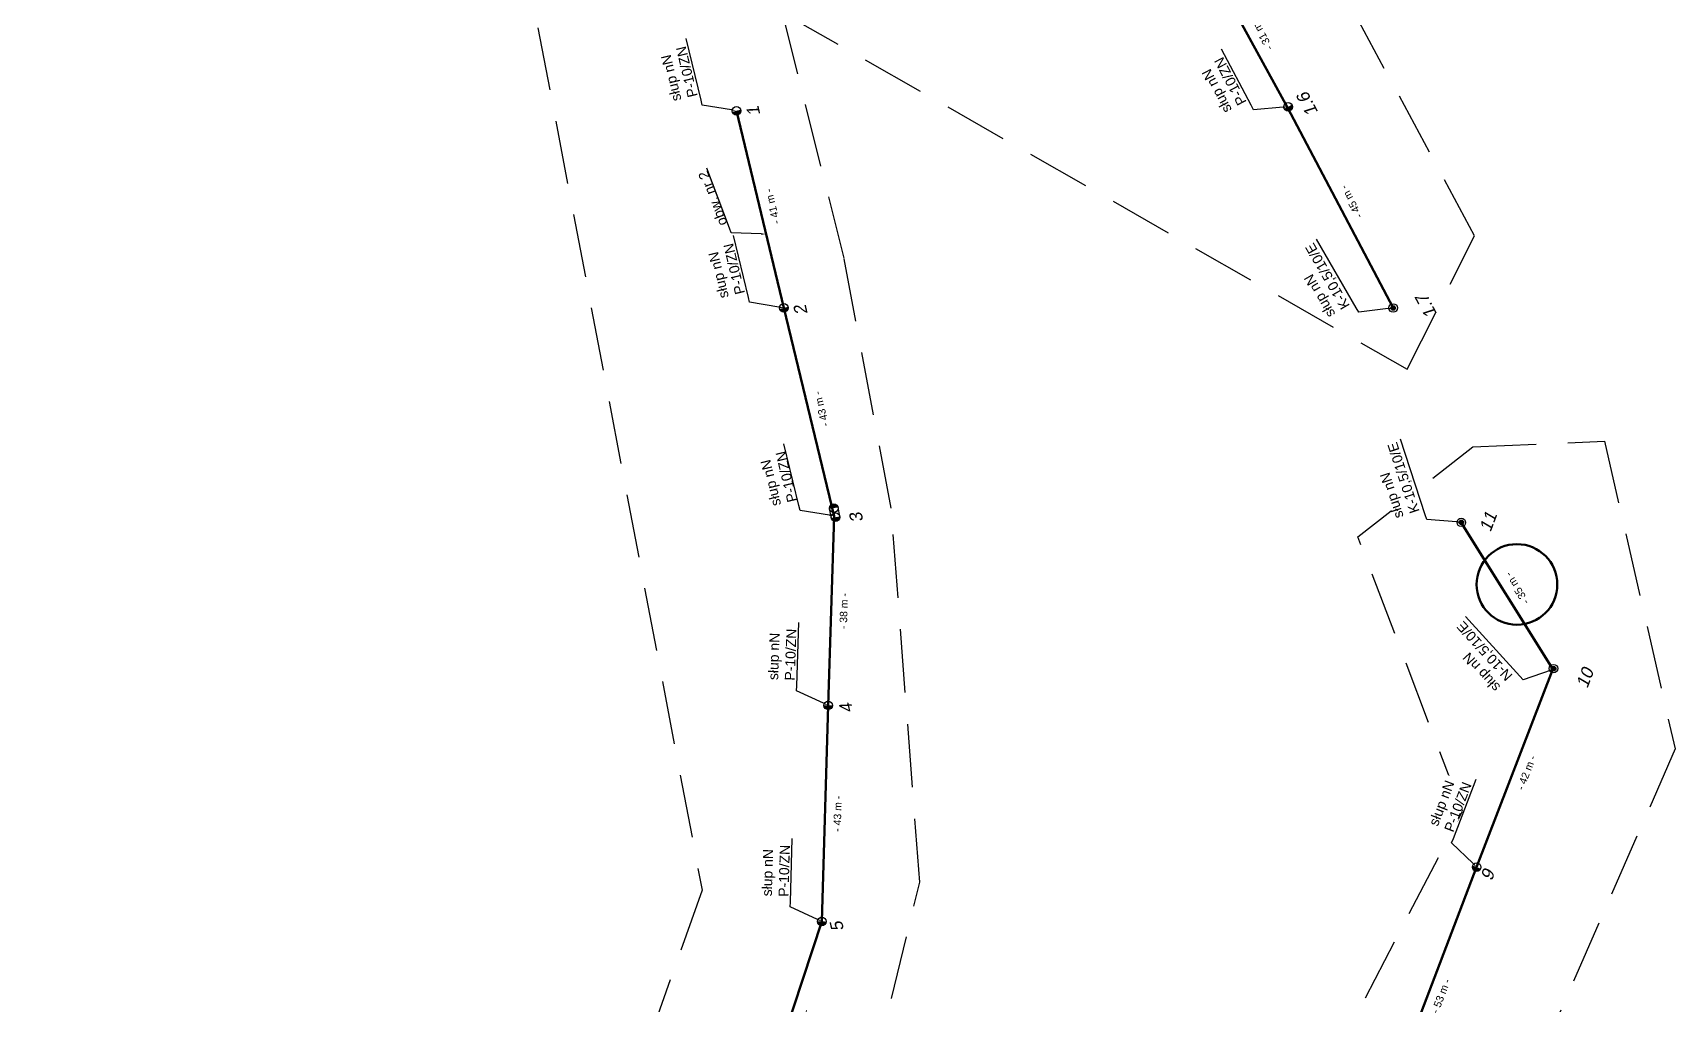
# Model space of a CAD drawing. Header units: millimetres. Extents: x 7530081 to 7533485, y 5764674 to 5768549.
# Drawn here: x 7532610.1 to 7532939.1, y 5765130.1 to 5765324.7 of the extents above; entities that cross this region are included whole.
import ezdxf
from ezdxf import colors
from ezdxf.entities.mleader import LeaderData, LeaderLine
from ezdxf.math import Vec2, Vec3

# ---------------------------------------------------------------- set-up
doc = ezdxf.new("R2010")
doc.units = ezdxf.units.MM
doc.linetypes.add('DASHED', pattern=[19.05, 12.7, -6.35])
for name, color, linetype, lineweight in [('!TELE', 3, 'Continuous', 50), ('!wymiary', 7, 'Continuous', 25), ('_numery', 7, 'Continuous', 40), ('_PRZEWIESZENIA', 6, 'Continuous', 50)]:
    doc.layers.add(name, color=color, linetype=linetype, lineweight=lineweight)
for name, color, linetype in [('!trafo', 6, 'DASHED'), ('_MM opisy', 7, 'Continuous'), ('_MM slupy', 5, 'Continuous')]:
    doc.layers.add(name, color=color, linetype=linetype)
doc.styles.get("Standard").update_dxf_attribs({"font": 'ARIAL.TTF'})
doc.dimstyles.new('opis linie', dxfattribs={"dimtxt": 1.5, "dimasz": 0.18, "dimexe": 0.18, "dimexo": 0.0625, "dimgap": 2.5, "dimtad": 4, "dimdec": 0, "dimzin": 0, "dimdsep": 46, "dimtxsty": 'Standard', "dimcen": 0.09, "dimse1": 1, "dimse2": 1, "dimsd1": 1, "dimsd2": 1, "dimclrt": 256, "dimadec": 0, "dimazin": 0, "dimtfac": 1, "dimtdec": 0, "dimtofl": 0, "dimtmove": 0, "dimatfit": 3, "dimfxl": 1, "dimtfill": 1, "dimtolj": 1, "dimtzin": 0, "dimarcsym": 0})

# ---------------------------------------------------------------- blocks, each defined once
blk = doc.blocks.new('E')
at = {"layer": '_MM slupy'}
h = blk.add_hatch(color=256, dxfattribs=at)
h.dxf.hatch_style = 1
h.paths.add_polyline_path([(0.27, 0.37, 1), (-0.27, -0.37, 1)])
for radius in [0.857, 0.457]:
    blk.add_circle((0, 0), radius, dxfattribs=at)
blk = doc.blocks.new('*D562')
at = {"layer": '!wymiary', "insert": (7532907.41, 5765213.38), "char_height": 1.5, "attachment_point": 5, "rotation": 121.9957, "bg_fill": 3, "box_fill_scale": 1.1, "bg_fill_color": 9, "bg_fill_true_color": 13158600, "bg_fill_transparency": 0}
blk.add_mtext('\\A1;- 35 m -', dxfattribs=at)
blk = doc.blocks.new('*D563')
at = {"layer": '!wymiary', "insert": (7532909.3, 5765176.44), "char_height": 1.5, "attachment_point": 5, "rotation": 68.9635, "bg_fill": 3, "box_fill_scale": 1.1, "bg_fill_color": 9, "bg_fill_true_color": 13158600, "bg_fill_transparency": 0}
blk.add_mtext('\\A1;- 42 m -', dxfattribs=at)
blk = doc.blocks.new('*D564')
at = {"layer": '!wymiary', "insert": (7532892.19, 5765131.7), "char_height": 1.5, "attachment_point": 5, "rotation": 69.1274, "bg_fill": 3, "box_fill_scale": 1.1, "bg_fill_color": 9, "bg_fill_true_color": 13158600, "bg_fill_transparency": 0}
blk.add_mtext('\\A1;- 53 m -', dxfattribs=at)
blk = doc.blocks.new('*D570')
at = {"layer": '!wymiary', "insert": (7532856.22, 5765324.49), "char_height": 1.5, "attachment_point": 5, "rotation": 118.6407, "bg_fill": 3, "box_fill_scale": 1.1, "bg_fill_color": 9, "bg_fill_true_color": 13158600, "bg_fill_transparency": 0}
blk.add_mtext('\\A1;- 31 m -', dxfattribs=at)
blk = doc.blocks.new('*D571')
at = {"layer": '!wymiary', "insert": (7532874.24, 5765290.81), "char_height": 1.5, "attachment_point": 5, "rotation": 117.8158, "bg_fill": 3, "box_fill_scale": 1.1, "bg_fill_color": 9, "bg_fill_true_color": 13158600, "bg_fill_transparency": 0}
blk.add_mtext('\\A1;- 45 m -', dxfattribs=at)
blk = doc.blocks.new('*D590')
at = {"layer": '!wymiary', "insert": (7532758.25, 5765289.89), "char_height": 1.5, "attachment_point": 5, "rotation": 103.516, "bg_fill": 3, "box_fill_scale": 1.1, "bg_fill_color": 9, "bg_fill_true_color": 13158600, "bg_fill_transparency": 0}
blk.add_mtext('\\A1;- 41 m -', dxfattribs=at)
blk = doc.blocks.new('*D591')
at = {"layer": '!wymiary', "insert": (7532768.06, 5765249.3), "char_height": 1.5, "attachment_point": 5, "rotation": 103.625, "bg_fill": 3, "box_fill_scale": 1.1, "bg_fill_color": 9, "bg_fill_true_color": 13158600, "bg_fill_transparency": 0}
blk.add_mtext('\\A1;- 43 m -', dxfattribs=at)
blk = doc.blocks.new('*D592')
at = {"layer": '!wymiary', "insert": (7532772.57, 5765208.81), "char_height": 1.5, "attachment_point": 5, "rotation": 88.1271, "bg_fill": 3, "box_fill_scale": 1.1, "bg_fill_color": 9, "bg_fill_true_color": 13158600, "bg_fill_transparency": 0}
blk.add_mtext('\\A1;- 38 m -', dxfattribs=at)
blk = doc.blocks.new('*D593')
at = {"layer": '!wymiary', "insert": (7532771.33, 5765168.22), "char_height": 1.5, "attachment_point": 5, "rotation": 88.3589, "bg_fill": 3, "box_fill_scale": 1.1, "bg_fill_color": 9, "bg_fill_true_color": 13158600, "bg_fill_transparency": 0}
blk.add_mtext('\\A1;- 43 m -', dxfattribs=at)
blk = doc.blocks.new('*D594')
at = {"layer": '!wymiary', "insert": (7532763.89, 5765125.58), "char_height": 1.5, "attachment_point": 5, "rotation": 71.756, "bg_fill": 3, "box_fill_scale": 1.1, "bg_fill_color": 9, "bg_fill_true_color": 13158600, "bg_fill_transparency": 0}
blk.add_mtext('\\A1;- 43 m -', dxfattribs=at)
blk = doc.blocks.new('R')
at = {"layer": '_MM slupy', "transparency": 33554687}
h = blk.add_hatch(color=256, dxfattribs=at)
h.dxf.hatch_style = 1
h.paths.add_polyline_path([(-0.93, -0.86), (-0.93, 0.86, 1)])
h = blk.add_hatch(color=256, dxfattribs=at)
h.dxf.hatch_style = 1
h.paths.add_polyline_path([(0.93, 0.86), (0.93, -0.86, 1)])
at = {"layer": '_MM slupy'}
for points in [[(-0.93, 0.86), (0.93, 0.86)], [(-0.93, -0.86), (0.93, -0.86)]]:
    blk.add_lwpolyline(points, dxfattribs=at)
for centre in [(-0.93, 0), (0.93, 0)]:
    blk.add_circle(centre, 0.857, dxfattribs=at)
blk = doc.blocks.new('ZN')
at = {"layer": '_MM slupy', "transparency": 33554687}
h = blk.add_hatch(color=256, dxfattribs=at)
h.dxf.hatch_style = 1
h.paths.add_polyline_path([(0, -0.86), (0, 0.86, 1)])
at = {"layer": '_MM slupy'}
blk.add_circle((0, 0), 0.857, dxfattribs=at)

msp = doc.modelspace()

# ---------------------------------------------------------------- linework, layer by layer
at = {"layer": '!TELE'}
for points in [[(7532846.61, 5765336.84), (7532861.42, 5765309.73), (7532882.62, 5765269.54)], [(7532700.13, 5764937.47), (7532717.21, 5764976.5), (7532732.59, 5765009.53), (7532739.63, 5765062.93), (7532754.82, 5765106.09), (7532768.19, 5765146.65), (7532769.43, 5765189.93), (7532770.67, 5765227.85), (7532760.56, 5765269.56), (7532751.07, 5765309.04)], [(7532732.59, 5765009.53), (7532753.72, 5765020.54), (7532794.15, 5765028.35), (7532847.12, 5765023.35), (7532864.11, 5765066.32), (7532880.33, 5765107.67), (7532899.34, 5765157.53), (7532914.58, 5765197.16), (7532895.98, 5765226.94)]]:
    msp.add_lwpolyline(points, dxfattribs=at)
at = {"layer": '!trafo', "color": 3}
for points in [[(7532732.04, 5765753.3), (7532695.12, 5765697.34), (7532657.16, 5765630.94), (7532625.91, 5765549.24), (7532665.64, 5765426.81), (7532707.75, 5765344.4), (7532744.2, 5765152.89), (7532703.12, 5765037.21)], [(7532703.12, 5765037.21), (7532764.21, 5765057.15), (7532787.8, 5765154.52), (7532782.07, 5765229.44), (7532772.63, 5765279.5), (7532760.33, 5765328.7), (7532885.39, 5765257.29), (7532898.94, 5765284.01), (7532821.68, 5765427.18), (7532843.61, 5765536.84), (7532758.67, 5765528.64), (7532765.11, 5765405.61), (7532722.35, 5765445.45), (7532690.14, 5765602.65), (7532759.84, 5765707.91), (7532757.92, 5765738.77), (7532732.04, 5765753.3)], [(7532700.86, 5765009.87), (7532833.06, 5765046.84), (7532896.52, 5765168.73), (7532875.54, 5765223.68), (7532898.59, 5765241.74), (7532924.94, 5765242.87), (7532939.1, 5765181.2), (7532874.6, 5765033.94), (7532935.64, 5765010.65), (7532923.37, 5764973.84), (7532751.56, 5764993.97), (7532666.32, 5764809.05), (7532709.62, 5764680.67), (7532658.08, 5764674.04), (7532610.14, 5764792.28), (7532658.69, 5764897.86), (7532675.29, 5764936.83), (7532700.86, 5765009.87)]]:
    msp.add_lwpolyline(points, dxfattribs=at)

# ---------------------------------------------------------------- block references
at = {"layer": '_MM slupy'}
for p, rotation in [((7532751.07, 5765309.04), 103.5160404214021), ((7532861.57, 5765309.85), 117.8157785403773), ((7532760.56, 5765269.56), 103.5160404214021), ((7532769.43, 5765189.93), 88.12707122912008), ((7532899.34, 5765157.53), 68.96349034873003), ((7532768.19, 5765146.65), 88.35888779298767)]:
    msp.add_blockref('ZN', p, dxfattribs=dict(at, rotation=rotation))

# ---------------------------------------------------------------- texts
at = {"layer": '_numery', "oblique": 10}
for s, rotation, p in [('1.7', 117.8921, (7532891.49, 5765268.33)), ('10', 69.135, (7532921.51, 5765193.2))]:
    msp.add_text(s, height=2.5, rotation=rotation, dxfattribs=at).set_placement(p)

# ---------------------------------------------------------------- next in the draw order: leaders
at = {"layer": '_MM opisy'}
ml = msp.add_multileader_mtext('Standard', dxfattribs=at)
ml.set_content('\\pxql;słup nN\\PP-10/ZN', color=256)
ml.set_leader_properties()
ml.build(insert=Vec2(0, 0))
ml.multileader.update_dxf_attribs({"has_text_frame": 1, "text_left_attachment_type": 5, "text_right_attachment_type": 5, "dogleg_length": 1, "arrow_head_size": 1})
ctx = ml.context
ctx.base_point, ctx.char_height, ctx.arrow_head_size, ctx.landing_gap_size, ctx.plane_origin, ctx.plane_x_axis, ctx.plane_y_axis = Vec3(7532743.97, 5765311.15), 2, 1, 1, Vec3(7532752.05, 5765311.04), Vec3(-0.233718, 0.972305), Vec3(-0.972305, -0.233718)
ctx.left_attachment, ctx.right_attachment = 5, 5
notes = []
notes.append((ctx, [(0, (1, 1, 0), (7532744.21, 5765310.18), (-0.233718, 0.972305), 1, [(0, [(7532751.07, 5765309.04), (7532744.21, 5765310.18)], 0, [])])]))
ctx.mtext.insert, ctx.mtext.text_direction, ctx.mtext.rotation, ctx.mtext.flow_direction = Vec3(7532738.13, 5765310.77), Vec3(-0.233718, 0.972305), 1.806696, 5
ctx.mtext.has_bg_fill, ctx.mtext.bg_color, ctx.mtext.bg_scale_factor, ctx.mtext.bg_transparency, ctx.mtext.use_window_bg_color = 1, -1023410175, 1, 0, 1
ml = msp.add_multileader_mtext('Standard', dxfattribs=at)
ml.set_content('\\pxql;słup nN\\PP-10/ZN', color=256)
ml.set_leader_properties()
ml.build(insert=Vec2(0, 0))
ml.multileader.update_dxf_attribs({"has_text_frame": 1, "text_left_attachment_type": 5, "text_right_attachment_type": 5, "dogleg_length": 1, "arrow_head_size": 1})
ctx = ml.context
ctx.base_point, ctx.char_height, ctx.arrow_head_size, ctx.landing_gap_size, ctx.plane_origin, ctx.plane_x_axis, ctx.plane_y_axis = Vec3(7532854.17, 5765310.14), 2, 1, 1, Vec3(7532862.02, 5765312.03), Vec3(-0.46663, 0.884453), Vec3(-0.884453, -0.46663)
ctx.left_attachment, ctx.right_attachment = 5, 5
notes.append((ctx, [(0, (1, 1, 0), (7532854.63, 5765309.26), (-0.46663, 0.884453), 1, [(0, [(7532861.57, 5765309.85), (7532854.63, 5765309.26)], 0, [])])]))
ctx.mtext.insert, ctx.mtext.text_direction, ctx.mtext.rotation, ctx.mtext.flow_direction = Vec3(7532848.6, 5765308.33), Vec3(-0.46663, 0.884453), 2.056273, 5
ctx.mtext.has_bg_fill, ctx.mtext.bg_color, ctx.mtext.bg_scale_factor, ctx.mtext.bg_transparency, ctx.mtext.use_window_bg_color = 1, -1023410175, 1, 0, 1
ml = msp.add_multileader_mtext('Standard', dxfattribs=at)
ml.set_content('\\pxql;słup nN\\PP-10/ZN', color=256)
ml.set_leader_properties()
ml.build(insert=Vec2(0, 0))
ml.multileader.update_dxf_attribs({"has_text_frame": 1, "text_left_attachment_type": 5, "text_right_attachment_type": 5, "dogleg_length": 1, "arrow_head_size": 1})
ctx = ml.context
ctx.base_point, ctx.char_height, ctx.arrow_head_size, ctx.landing_gap_size, ctx.plane_origin, ctx.plane_x_axis, ctx.plane_y_axis = Vec3(7532753.46, 5765271.67), 2, 1, 1, Vec3(7532761.54, 5765271.56), Vec3(-0.233718, 0.972305), Vec3(-0.972305, -0.233718)
ctx.left_attachment, ctx.right_attachment = 5, 5
notes.append((ctx, [(0, (1, 1, 0), (7532753.7, 5765270.7), (-0.233718, 0.972305), 1, [(0, [(7532760.56, 5765269.56), (7532753.7, 5765270.7)], 0, [])])]))
ctx.mtext.insert, ctx.mtext.text_direction, ctx.mtext.rotation, ctx.mtext.flow_direction = Vec3(7532747.62, 5765271.29), Vec3(-0.233718, 0.972305), 1.806696, 5
ctx.mtext.has_bg_fill, ctx.mtext.bg_color, ctx.mtext.bg_scale_factor, ctx.mtext.bg_transparency, ctx.mtext.use_window_bg_color = 1, -1023410175, 1, 0, 1
ml = msp.add_multileader_mtext('Standard', dxfattribs=at)
ml.set_content('\\pxql;słup nN\\PK-10,5/10/E', color=256)
ml.set_leader_properties()
ml.build(insert=Vec2(0, 0))
ml.multileader.update_dxf_attribs({"has_text_frame": 1, "text_left_attachment_type": 5, "text_right_attachment_type": 5, "dogleg_length": 1, "arrow_head_size": 1})
ctx = ml.context
ctx.base_point, ctx.char_height, ctx.arrow_head_size, ctx.landing_gap_size, ctx.plane_origin, ctx.plane_x_axis, ctx.plane_y_axis = Vec3(7532875.22, 5765269.55), 2, 1, 1, Vec3(7532882.99, 5765271.74), Vec3(-0.500061, 0.86599), Vec3(-0.86599, -0.500061)
ctx.left_attachment, ctx.right_attachment = 5, 5
notes.append((ctx, [(0, (1, 1, 0), (7532875.72, 5765268.68), (-0.500061, 0.86599), 1, [(0, [(7532882.62, 5765269.54), (7532875.72, 5765268.68)], 0, [])])]))
ctx.mtext.insert, ctx.mtext.text_direction, ctx.mtext.rotation, ctx.mtext.flow_direction = Vec3(7532869.38, 5765267.33), Vec3(-0.500061, 0.86599), 2.094465, 5
ctx.mtext.has_bg_fill, ctx.mtext.bg_color, ctx.mtext.bg_scale_factor, ctx.mtext.bg_transparency, ctx.mtext.use_window_bg_color = 1, -1023410175, 1, 0, 1
ml = msp.add_multileader_mtext('Standard', dxfattribs=at)
ml.set_content('\\pxql;słup nN\\PK-10,5/10/E', color=256)
ml.set_leader_properties()
ml.build(insert=Vec2(0, 0))
ml.multileader.update_dxf_attribs({"has_text_frame": 1, "text_left_attachment_type": 5, "text_right_attachment_type": 5, "dogleg_length": 1, "arrow_head_size": 1})
ctx = ml.context
ctx.base_point, ctx.char_height, ctx.arrow_head_size, ctx.landing_gap_size, ctx.plane_origin, ctx.plane_x_axis, ctx.plane_y_axis = Vec3(7532889.03, 5765228.12), 2, 1, 1, Vec3(7532897.09, 5765228.67), Vec3(-0.31149, 0.95025), Vec3(-0.95025, -0.31149)
ctx.left_attachment, ctx.right_attachment = 5, 5
notes.append((ctx, [(0, (1, 1, 0), (7532889.34, 5765227.17), (-0.31149, 0.95025), 1, [(0, [(7532896.27, 5765226.59), (7532889.34, 5765227.17)], 0, [])])]))
ctx.mtext.insert, ctx.mtext.text_direction, ctx.mtext.rotation, ctx.mtext.flow_direction = Vec3(7532882.86, 5765227.15), Vec3(-0.31149, 0.95025), 1.887556, 5
ctx.mtext.has_bg_fill, ctx.mtext.bg_color, ctx.mtext.bg_scale_factor, ctx.mtext.bg_transparency, ctx.mtext.use_window_bg_color = 1, -1023410175, 1, 0, 1
ml = msp.add_multileader_mtext('Standard', dxfattribs=at)
ml.set_content('\\pxql;słup nN\\PN-10,5/10/E', color=256)
ml.set_leader_properties()
ml.build(insert=Vec2(0, 0))
ml.multileader.update_dxf_attribs({"has_text_frame": 1, "text_left_attachment_type": 5, "text_right_attachment_type": 5, "dogleg_length": 1, "arrow_head_size": 1})
ctx = ml.context
ctx.base_point, ctx.char_height, ctx.arrow_head_size, ctx.landing_gap_size, ctx.plane_origin, ctx.plane_x_axis, ctx.plane_y_axis = Vec3(7532907.97, 5765195.77), 2, 1, 1, Vec3(7532915.1, 5765199.56), Vec3(-0.672582, 0.740023), Vec3(-0.740023, -0.672582)
ctx.left_attachment, ctx.right_attachment = 5, 5
notes.append((ctx, [(0, (1, 1, 0), (7532908.64, 5765195.03), (-0.672582, 0.740023), 1, [(0, [(7532915.2, 5765197.33), (7532908.64, 5765195.03)], 0, [])])]))
ctx.mtext.insert, ctx.mtext.text_direction, ctx.mtext.rotation, ctx.mtext.flow_direction = Vec3(7532902.73, 5765192.37), Vec3(-0.672582, 0.740023), 2.308488, 5
ctx.mtext.has_bg_fill, ctx.mtext.bg_color, ctx.mtext.bg_scale_factor, ctx.mtext.bg_transparency, ctx.mtext.use_window_bg_color = 1, -1023410175, 1, 0, 1
ml = msp.add_multileader_mtext('Standard', dxfattribs=at)
ml.set_content('\\pxql;słup nN\\PP-10/ZN', color=256)
ml.set_leader_properties()
ml.build(insert=Vec2(0, 0))
ml.multileader.update_dxf_attribs({"has_text_frame": 1, "text_left_attachment_type": 5, "text_right_attachment_type": 5, "dogleg_length": 1, "arrow_head_size": 1})
ctx = ml.context
ctx.base_point, ctx.char_height, ctx.arrow_head_size, ctx.landing_gap_size, ctx.plane_origin, ctx.plane_x_axis, ctx.plane_y_axis = Vec3(7532763.15, 5765193.85), 2, 1, 1, Vec3(7532770.91, 5765191.6), Vec3(0.032683, 0.999466), Vec3(-0.999466, 0.032683)
ctx.left_attachment, ctx.right_attachment = 5, 5
notes.append((ctx, [(0, (1, 1, 0), (7532763.12, 5765192.85), (0.032683, 0.999466), 1, [(0, [(7532769.43, 5765189.93), (7532763.12, 5765192.85)], 0, [])])]))
ctx.mtext.insert, ctx.mtext.text_direction, ctx.mtext.rotation, ctx.mtext.flow_direction = Vec3(7532757.42, 5765195.04), Vec3(0.032683, 0.999466), 1.538108, 5
ctx.mtext.has_bg_fill, ctx.mtext.bg_color, ctx.mtext.bg_scale_factor, ctx.mtext.bg_transparency, ctx.mtext.use_window_bg_color = 1, -1023410175, 1, 0, 1
ml = msp.add_multileader_mtext('Standard', dxfattribs=at)
ml.set_content('\\pxql;słup nN\\PP-10/ZN', color=256)
ml.set_leader_properties()
ml.build(insert=Vec2(0, 0))
ml.multileader.update_dxf_attribs({"has_text_frame": 1, "text_left_attachment_type": 5, "text_right_attachment_type": 5, "dogleg_length": 1, "arrow_head_size": 1})
ctx = ml.context
ctx.base_point, ctx.char_height, ctx.arrow_head_size, ctx.landing_gap_size, ctx.plane_origin, ctx.plane_x_axis, ctx.plane_y_axis = Vec3(7532894.69, 5765163.29), 2, 1, 1, Vec3(7532901.28, 5765158.62), Vec3(0.358963, 0.933352), Vec3(-0.933352, 0.358963)
ctx.left_attachment, ctx.right_attachment = 5, 5
notes.append((ctx, [(0, (1, 1, 0), (7532894.33, 5765162.36), (0.358963, 0.933352), 1, [(0, [(7532899.34, 5765157.53), (7532894.33, 5765162.36)], 0, [])])]))
ctx.mtext.insert, ctx.mtext.text_direction, ctx.mtext.rotation, ctx.mtext.flow_direction = Vec3(7532889.67, 5765166.29), Vec3(0.358963, 0.933352), 1.20364, 5
ctx.mtext.has_bg_fill, ctx.mtext.bg_color, ctx.mtext.bg_scale_factor, ctx.mtext.bg_transparency, ctx.mtext.use_window_bg_color = 1, -1023410175, 1, 0, 1
ml = msp.add_multileader_mtext('Standard', dxfattribs=at)
ml.set_content('\\pxql;słup nN\\PP-10/ZN', color=256)
ml.set_leader_properties()
ml.build(insert=Vec2(0, 0))
ml.multileader.update_dxf_attribs({"has_text_frame": 1, "text_left_attachment_type": 5, "text_right_attachment_type": 5, "dogleg_length": 1, "arrow_head_size": 1})
ctx = ml.context
ctx.base_point, ctx.char_height, ctx.arrow_head_size, ctx.landing_gap_size, ctx.plane_origin, ctx.plane_x_axis, ctx.plane_y_axis = Vec3(7532761.89, 5765150.54), 2, 1, 1, Vec3(7532769.66, 5765148.33), Vec3(0.028639, 0.99959), Vec3(-0.99959, 0.028639)
ctx.left_attachment, ctx.right_attachment = 5, 5
notes.append((ctx, [(0, (1, 1, 0), (7532761.86, 5765149.54), (0.028639, 0.99959), 1, [(0, [(7532768.19, 5765146.65), (7532761.86, 5765149.54)], 0, [])])]))
ctx.mtext.insert, ctx.mtext.text_direction, ctx.mtext.rotation, ctx.mtext.flow_direction = Vec3(7532756.16, 5765151.71), Vec3(0.028639, 0.99959), 1.542154, 5
ctx.mtext.has_bg_fill, ctx.mtext.bg_color, ctx.mtext.bg_scale_factor, ctx.mtext.bg_transparency, ctx.mtext.use_window_bg_color = 1, -1023410175, 1, 0, 1
for ctx, leaders in notes:
    for number, flags, end, landing, length, lines in leaders:
        leader = LeaderData()
        leader.index, (leader.has_last_leader_line, leader.has_dogleg_vector, leader.attachment_direction) = number, flags
        leader.last_leader_point, leader.dogleg_vector, leader.dogleg_length = Vec3(end), Vec3(landing), length
        for number, points, colour, breaks in lines:
            line = LeaderLine()
            line.index, line.vertices, line.color, line.breaks = number, Vec3.list(points), colors.encode_raw_color(colour), breaks
            leader.lines.append(line)
        ctx.leaders.append(leader)

# ---------------------------------------------------------------- next in the draw order: block references
for p, rotation in [((7532882.62, 5765269.54), 120.0040108728797), ((7532896.27, 5765226.59), 108.1490186567556), ((7532914.75, 5765197.29), 132.2666260379447)]:
    msp.add_blockref('E', p, dxfattribs=dict(rotation=rotation))

# ---------------------------------------------------------------- next in the draw order: dimensions: what is measured, and where the dimension line sits
at = {"layer": '!wymiary'}
for p1, p2, picture, middle in [((7532846.61, 5765336.84), (7532861.42, 5765309.73), '*D570', (7532856.22, 5765324.49)), ((7532751.07, 5765309.04), (7532760.56, 5765269.56), '*D590', (7532758.25, 5765289.89))]:
    dim = msp.add_aligned_dim(p1=p1, p2=p2, distance=-0.75, dimstyle='opis linie', override={"dimpost": '- <> m -'}, dxfattribs=at)
    dim.commit()
    dim.dimension.update_dxf_attribs({"geometry": picture, "text_midpoint": middle})

# ---------------------------------------------------------------- next in the draw order: texts
at = {"layer": '_numery', "oblique": 10}
msp.add_text('1', height=2.5, rotation=102.9044, dxfattribs=at).set_placement((7532755.88, 5765308.31))

# ---------------------------------------------------------------- next in the draw order: dimensions: what is measured, and where the dimension line sits
at = {"layer": '!wymiary'}
for p1, p2, picture, middle in [((7532861.42, 5765309.73), (7532882.62, 5765269.54), '*D571', (7532874.24, 5765290.81)), ((7532760.56, 5765269.56), (7532770.67, 5765227.85), '*D591', (7532768.06, 5765249.3)), ((7532895.98, 5765226.94), (7532914.58, 5765197.16), '*D562', (7532907.41, 5765213.38))]:
    dim = msp.add_aligned_dim(p1=p1, p2=p2, distance=-0.75, dimstyle='opis linie', override={"dimpost": '- <> m -'}, dxfattribs=at)
    dim.commit()
    dim.dimension.update_dxf_attribs({"geometry": picture, "text_midpoint": middle})

# ---------------------------------------------------------------- next in the draw order: leaders
at = {"layer": '_MM opisy', "color": 1}
ml = msp.add_multileader_mtext('Standard', dxfattribs=at)
ml.set_content('\\pxql;obw. nr 2', color=1)
ml.set_leader_properties()
ml.build(insert=Vec2(0, 0))
ml.multileader.update_dxf_attribs({"has_text_frame": 1, "text_left_attachment_type": 5, "text_right_attachment_type": 5, "dogleg_length": 1, "arrow_head_size": 1})
ctx = ml.context
ctx.base_point, ctx.char_height, ctx.arrow_head_size, ctx.landing_gap_size, ctx.plane_origin, ctx.plane_x_axis, ctx.plane_y_axis = Vec3(7532749.69, 5765285.52), 2, 1, 1, Vec3(7532757.72, 5765286.44), Vec3(-0.354929, 0.934893), Vec3(-0.934893, -0.354929)
ctx.left_attachment, ctx.right_attachment = 5, 5
notes = []
notes.append((ctx, [(0, (1, 1, 0), (7532750.05, 5765284.59), (-0.354929, 0.934893), 1, [(0, [(7532757, 5765284.33), (7532750.05, 5765284.59)], 0, [])])]))
ctx.mtext.insert, ctx.mtext.text_direction, ctx.mtext.rotation, ctx.mtext.flow_direction = Vec3(7532747.43, 5765285.74), Vec3(-0.354929, 0.934893), 1.933635, 5
ctx.mtext.has_bg_fill, ctx.mtext.bg_color, ctx.mtext.bg_scale_factor, ctx.mtext.bg_transparency, ctx.mtext.use_window_bg_color = 1, -1023410175, 1, 0, 1
for ctx, leaders in notes:
    for number, flags, end, landing, length, lines in leaders:
        leader = LeaderData()
        leader.index, (leader.has_last_leader_line, leader.has_dogleg_vector, leader.attachment_direction) = number, flags
        leader.last_leader_point, leader.dogleg_vector, leader.dogleg_length = Vec3(end), Vec3(landing), length
        for number, points, colour, breaks in lines:
            line = LeaderLine()
            line.index, line.vertices, line.color, line.breaks = number, Vec3.list(points), colors.encode_raw_color(colour), breaks
            leader.lines.append(line)
        ctx.leaders.append(leader)

# ---------------------------------------------------------------- next in the draw order: linework, layer by layer
at = {"layer": '_PRZEWIESZENIA', "color": 3}
msp.add_circle((7532907.4, 5765214.15), 8.08, dxfattribs=at)

# ---------------------------------------------------------------- next in the draw order: texts
at = {"layer": '_numery', "oblique": 10}
for s, rotation, p in [('1.6', 117.8921, (7532867.66, 5765308.79)), ('2', 102.9044, (7532765.36, 5765268.45)), ('11', 69.135, (7532902.11, 5765224.5))]:
    msp.add_text(s, height=2.5, rotation=rotation, dxfattribs=at).set_placement(p)

# ---------------------------------------------------------------- next in the draw order: dimensions: what is measured, and where the dimension line sits
at = {"layer": '!wymiary'}
for p1, p2, picture, middle in [((7532770.67, 5765227.85), (7532769.43, 5765189.93), '*D592', (7532772.57, 5765208.81)), ((7532914.58, 5765197.16), (7532899.34, 5765157.53), '*D563', (7532909.3, 5765176.44))]:
    dim = msp.add_aligned_dim(p1=p1, p2=p2, distance=-0.75, dimstyle='opis linie', override={"dimpost": '- <> m -'}, dxfattribs=at)
    dim.commit()
    dim.dimension.update_dxf_attribs({"geometry": picture, "text_midpoint": middle})

# ---------------------------------------------------------------- next in the draw order: texts
at = {"layer": '_numery', "oblique": 10}
msp.add_text('3', height=2.5, rotation=102.9044, dxfattribs=at).set_placement((7532776.51, 5765226.88))

# ---------------------------------------------------------------- next in the draw order: dimensions: what is measured, and where the dimension line sits
at = {"layer": '!wymiary'}
for p1, p2, picture, middle in [((7532769.43, 5765189.93), (7532768.19, 5765146.65), '*D593', (7532771.33, 5765168.22)), ((7532899.34, 5765157.53), (7532880.33, 5765107.67), '*D564', (7532892.19, 5765131.7))]:
    dim = msp.add_aligned_dim(p1=p1, p2=p2, distance=-0.75, dimstyle='opis linie', override={"dimpost": '- <> m -'}, dxfattribs=at)
    dim.commit()
    dim.dimension.update_dxf_attribs({"geometry": picture, "text_midpoint": middle})

# ---------------------------------------------------------------- next in the draw order: leaders
at = {"layer": '_MM opisy'}
ml = msp.add_multileader_mtext('Standard', dxfattribs=at)
ml.set_content('\\pxql;słup nN\\PP-10/ZN', color=256)
ml.set_leader_properties()
ml.build(insert=Vec2(0, 0))
ml.multileader.update_dxf_attribs({"has_text_frame": 1, "text_left_attachment_type": 5, "text_right_attachment_type": 5, "dogleg_length": 1, "arrow_head_size": 1})
ctx = ml.context
ctx.base_point, ctx.char_height, ctx.arrow_head_size, ctx.landing_gap_size, ctx.plane_origin, ctx.plane_x_axis, ctx.plane_y_axis = Vec3(7532763.57, 5765229.95), 2, 1, 1, Vec3(7532771.65, 5765229.85), Vec3(-0.235567, 0.971858), Vec3(-0.971858, -0.235567)
ctx.left_attachment, ctx.right_attachment = 5, 5
notes = []
notes.append((ctx, [(0, (1, 1, 0), (7532763.81, 5765228.97), (-0.235567, 0.971858), 1, [(0, [(7532770.67, 5765227.85), (7532763.81, 5765228.97)], 0, [])])]))
ctx.mtext.insert, ctx.mtext.text_direction, ctx.mtext.rotation, ctx.mtext.flow_direction = Vec3(7532758.09, 5765229.65), Vec3(-0.235567, 0.971858), 1.808598, 5
ctx.mtext.has_bg_fill, ctx.mtext.bg_color, ctx.mtext.bg_scale_factor, ctx.mtext.bg_transparency, ctx.mtext.use_window_bg_color = 1, -1023410175, 1, 0, 1
for ctx, leaders in notes:
    for number, flags, end, landing, length, lines in leaders:
        leader = LeaderData()
        leader.index, (leader.has_last_leader_line, leader.has_dogleg_vector, leader.attachment_direction) = number, flags
        leader.last_leader_point, leader.dogleg_vector, leader.dogleg_length = Vec3(end), Vec3(landing), length
        for number, points, colour, breaks in lines:
            line = LeaderLine()
            line.index, line.vertices, line.color, line.breaks = number, Vec3.list(points), colors.encode_raw_color(colour), breaks
            leader.lines.append(line)
        ctx.leaders.append(leader)

# ---------------------------------------------------------------- next in the draw order: block references
at = {"layer": '!wymiary', "rotation": 100.6965107281201}
msp.add_blockref('R', (7532770.76, 5765228.54), dxfattribs=at)

# ---------------------------------------------------------------- next in the draw order: texts
at = {"layer": '_numery', "oblique": 10}
for s, rotation, p in [('4', 102.9044, (7532774.49, 5765188.69)), ('9', 69.135, (7532902.36, 5765154.64))]:
    msp.add_text(s, height=2.5, rotation=rotation, dxfattribs=at).set_placement(p)

# ---------------------------------------------------------------- next in the draw order: dimensions: what is measured, and where the dimension line sits
at = {"layer": '!wymiary'}
dim = msp.add_aligned_dim(p1=(7532768.19, 5765146.65), p2=(7532754.82, 5765106.09), distance=-0.75, dimstyle='opis linie', override={"dimpost": '- <> m -'}, dxfattribs=at)
dim.commit()
dim.dimension.update_dxf_attribs({"geometry": '*D594', "text_midpoint": (7532763.89, 5765125.58)})

# ---------------------------------------------------------------- next in the draw order: texts
at = {"layer": '_numery', "oblique": 10}
msp.add_text('5', height=2.5, rotation=102.9044, dxfattribs=at).set_placement((7532772.63, 5765144.96))

doc.saveas('drawing.dxf')
